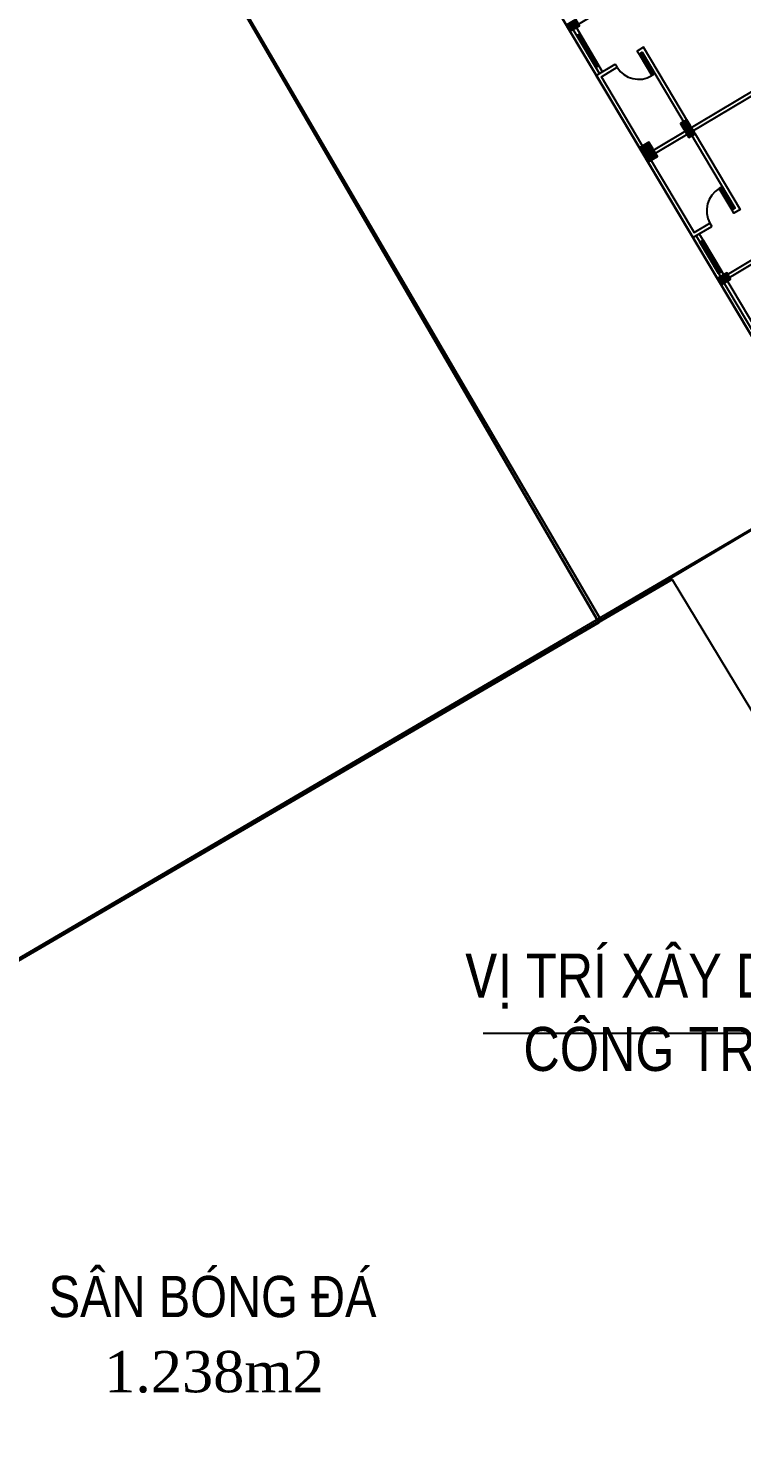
# Model space of a CAD drawing. Header units: millimetres. Extents: x 120 to 288, y 58 to 216.
# Drawn here: x 218 to 222.86, y 157.53 to 167.23 of the extents above; entities that cross this region are included whole.
import ezdxf

# ---------------------------------------------------------------- set-up
doc = ezdxf.new("R2010")
doc.units = ezdxf.units.MM
doc.header["$LTSCALE"] = 0.3
doc.header["$MEASUREMENT"] = 0
doc.linetypes.add('DASHDOTX2', pattern=[2, 1, -0.5, 0, -0.5])
for name, color, linetype in [('HATCH', 8, 'CONTINUOUS'), ('HATCH1', 8, 'CONTINUOUS'), ('KT', 8, 'CONTINUOUS'), ('LAYER1', 1, 'CONTINUOUS'), ('TUONG', 7, 'CONTINUOUS')]:
    doc.layers.add(name, color=color, linetype=linetype)
doc.linetypes.add('FENCELINE2', pattern='A,0.25,-0.1,[132,ltypeshp.shx,S=0.1,R=0,X=-0.1,Y=0],-0.1,1', length=1.45)

# ---------------------------------------------------------------- blocks, each defined once
blk = doc.blocks.new('TTAT')
at = {"layer": 'HATCH', "ltscale": 5}
for points in [[(-121953.51, 340867.551), (-121953.51, 340867.251), (-121953.31, 340867.251), (-121953.31, 340867.551)], [(-121949.61, 340867.551), (-121949.61, 340867.251), (-121949.41, 340867.251), (-121949.41, 340867.551)], [(-121949.36, 340867.551), (-121949.36, 340867.251), (-121949.16, 340867.251), (-121949.16, 340867.551)], [(-121945.46, 340867.551), (-121945.46, 340867.251), (-121945.26, 340867.251), (-121945.26, 340867.551)], [(-121949.61, 340866.251), (-121949.61, 340866.051), (-121949.41, 340866.051), (-121949.41, 340866.251)], [(-121949.36, 340866.251), (-121949.36, 340866.051), (-121949.16, 340866.051), (-121949.16, 340866.251)]]:
    blk.add_hatch(color=256, dxfattribs=at).paths.add_polyline_path(points)
for points in [[(-121957.31, 340867.451), (-121953.31, 340867.451)], [(-121953.46, 340860.401), (-121953.46, 340867.551)], [(-121952.01, 340867.451), (-121953.41, 340867.451)], [(-121953.36, 340860.401), (-121953.36, 340867.551)], [(-121949.41, 340867.551), (-121952.01, 340867.551), (-121952.01, 340866.951)], [(-121949.41, 340867.451), (-121951.91, 340867.451), (-121951.91, 340866.951)], [(-121949.51, 340857.551), (-121949.51, 340867.551)], [(-121949.46, 340867.551), (-121946.86, 340867.551), (-121946.86, 340866.951)], [(-121949.46, 340867.451), (-121946.96, 340867.451), (-121946.96, 340866.951)], [(-121949.41, 340857.551), (-121949.41, 340867.551)], [(-121949.41, 340867.551), (-121949.36, 340867.551)], [(-121946.86, 340867.451), (-121945.46, 340867.451)], [(-121945.41, 340860.551), (-121945.41, 340867.551)], [(-121957.31, 340867.351), (-121953.31, 340867.351)], [(-121952.01, 340867.351), (-121953.41, 340867.351)], [(-121946.86, 340867.351), (-121945.46, 340867.351)], [(-121951.91, 340866.951), (-121952.01, 340866.951)], [(-121946.96, 340866.951), (-121946.86, 340866.951)], [(-121949.61, 340866.051), (-121952.01, 340866.051), (-121952.01, 340866.251), (-121951.91, 340866.251), (-121951.91, 340866.151), (-121949.51, 340866.151)], [(-121949.26, 340866.051), (-121946.86, 340866.051), (-121946.86, 340866.251), (-121946.96, 340866.251), (-121946.96, 340866.151), (-121949.36, 340866.151)]]:
    blk.add_lwpolyline(points, dxfattribs=at)
for points in [[(-121953.51, 340867.551), (-121953.51, 340867.251), (-121953.31, 340867.251), (-121953.31, 340867.551)], [(-121949.61, 340867.551), (-121949.61, 340867.251), (-121949.41, 340867.251), (-121949.41, 340867.551)], [(-121949.36, 340867.551), (-121949.36, 340867.251), (-121949.16, 340867.251), (-121949.16, 340867.551)], [(-121945.46, 340867.551), (-121945.46, 340867.251), (-121945.26, 340867.251), (-121945.26, 340867.551)], [(-121949.61, 340866.251), (-121949.61, 340866.051), (-121949.41, 340866.051), (-121949.41, 340866.251)], [(-121949.36, 340866.251), (-121949.36, 340866.051), (-121949.16, 340866.051), (-121949.16, 340866.251)]]:
    blk.add_lwpolyline(points, close=True, dxfattribs=at)
at = {"layer": 'HATCH', "linetype": 'Continuous'}
for points in [[(-121953.21, 340867.451), (-121952.21, 340867.451), (-121952.21, 340867.351), (-121953.21, 340867.351)], [(-121945.66, 340867.451), (-121946.66, 340867.451), (-121946.66, 340867.351), (-121945.66, 340867.351)]]:
    blk.add_lwpolyline(points, close=True, dxfattribs=at)
for points in [[(-121952.21, 340867.401), (-121953.21, 340867.401)], [(-121946.66, 340867.401), (-121945.66, 340867.401)], [(-121951.91, 340866.251), (-121951.227, 340866.251)], [(-121951.227, 340866.201), (-121951.227, 340866.251)], [(-121946.96, 340866.251), (-121947.642, 340866.251)], [(-121947.642, 340866.201), (-121947.642, 340866.251)], [(-121951.91, 340866.201), (-121951.227, 340866.201)], [(-121946.96, 340866.201), (-121947.642, 340866.201)]]:
    blk.add_lwpolyline(points, dxfattribs=at)
for centre, start, end in [((-121951.924, 340866.254), 359.745, 88.812), ((-121946.945, 340866.254), 91.188, 180.255)]:
    blk.add_arc(centre, 0.697, start, end, dxfattribs=at)

msp = doc.modelspace()

# ---------------------------------------------------------------- linework, layer by layer
at = {"layer": 'HATCH1', "ltscale": 5}
msp.add_lwpolyline([(208.98014, 166.20723), (217.29663, 171.07354), (218.8222, 172.02547), (218.5989, 172.39986), (220.76675, 173.73885), (225.90127, 165.13012), (223.73343, 163.79113), (223.51206, 164.16228), (213.59128, 158.3564), (211.79067, 161.42208), (211.07975, 161.01144), (210.09162, 162.72214), (210.78714, 163.13066)], close=True, dxfattribs=at)
at = {"layer": 'HATCH1', "linetype": 'Continuous', "ltscale": 0.7}
for points in [[(218.5989, 172.39986), (223.73343, 163.79113), (225.90127, 165.13012), (220.76675, 173.73885), (218.5989, 172.39986)], [(221.90243, 163.20225), (223.51206, 164.16228), (218.8222, 172.02547), (217.29663, 171.07354), (221.90243, 163.20225)], [(221.90243, 163.20225), (217.29663, 171.07354), (208.98014, 166.20723), (210.78714, 163.13066), (210.09162, 162.72214), (211.08273, 161.00628), (211.79067, 161.42208), (213.59128, 158.3564), (221.90243, 163.20225)]]:
    msp.add_lwpolyline(points, dxfattribs=at)
at = {"layer": 'HATCH1', "ltscale": 5}
for points in [[(223.51206, 164.16228), (218.8222, 172.02547)], [(221.89457, 163.21569), (217.29663, 171.07354)], [(225.85398, 161.45586), (224.02693, 160.38354), (221.09825, 160.38354)]]:
    msp.add_lwpolyline(points, dxfattribs=at)
at = {"layer": 'HATCH1', "lineweight": 35}
msp.add_lwpolyline([(208.98815, 166.19359), (217.30462, 171.05988), (221.88783, 163.18506), (213.59128, 158.3564), (211.79067, 161.42208), (211.08273, 161.00628), (210.09162, 162.72214), (210.78714, 163.13066)], close=True, dxfattribs=at)
at = {"layer": 'HATCH1', "linetype": 'FENCELINE2'}
msp.add_lwpolyline([(216.0562, 152.65463), (212.82875, 157.89972), (213.59128, 158.3564), (222.38919, 163.47685), (226.07292, 157.39499)], dxfattribs=at)

# ---------------------------------------------------------------- block references
at = {"layer": 'TUONG', "xscale": 0.2500000000083286, "yscale": 0.2500000000145519, "zscale": 0.25, "rotation": 120.8132059797431}
msp.add_blockref('TTAT', (57793.16029, 70001.74999), dxfattribs=at)

# ---------------------------------------------------------------- texts
at = {"layer": 'KT', "linetype": 'DASHDOTX2', "char_height": 0.28125, "width": 17.3043823, "attachment_point": 2}
for s, insert in [('{\\fVNI-Helve-Condense|b0|i0|c0|p2;SAÂN BOÙNG ÑAÙ}', (219.25209, 158.72999)), ('{\\fTimes New Roman|b0|i0|c0|p18;1.238m2}', (219.26233, 158.21792))]:
    msp.add_mtext(s, dxfattribs=dict(at, insert=insert))
at = {"layer": 'LAYER1', "linetype": 'DASHDOTX2', "insert": (222.41334, 160.92743), "char_height": 0.3, "width": 4.5314814, "attachment_point": 2}
msp.add_mtext('{\\fVNI-Helve-Condense|b0|i0|c0|p2;VÒ TRÍ XAÂY DÖÏNG \\P COÂNG TRÌNH}', dxfattribs=at)

doc.saveas('drawing.dxf')
